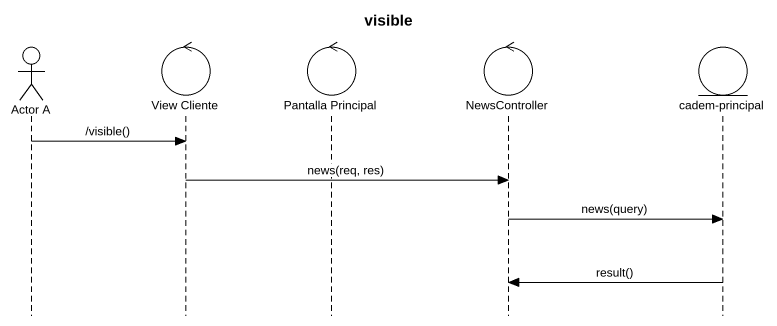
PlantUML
@startuml
title visible
hide footbox
actor "Actor A" as Actor_A
control "View Cliente" as View_Cliente
control "Pantalla Principal" as Pantalla_Principal
control NewsController
entity "cadem-principal" as cadem_principal

Actor_A -> View_Cliente : /visible()
View_Cliente -> NewsController : news(req, res)
NewsController -> cadem_principal : news(query)
cadem_principal -> NewsController : result()
@enduml
